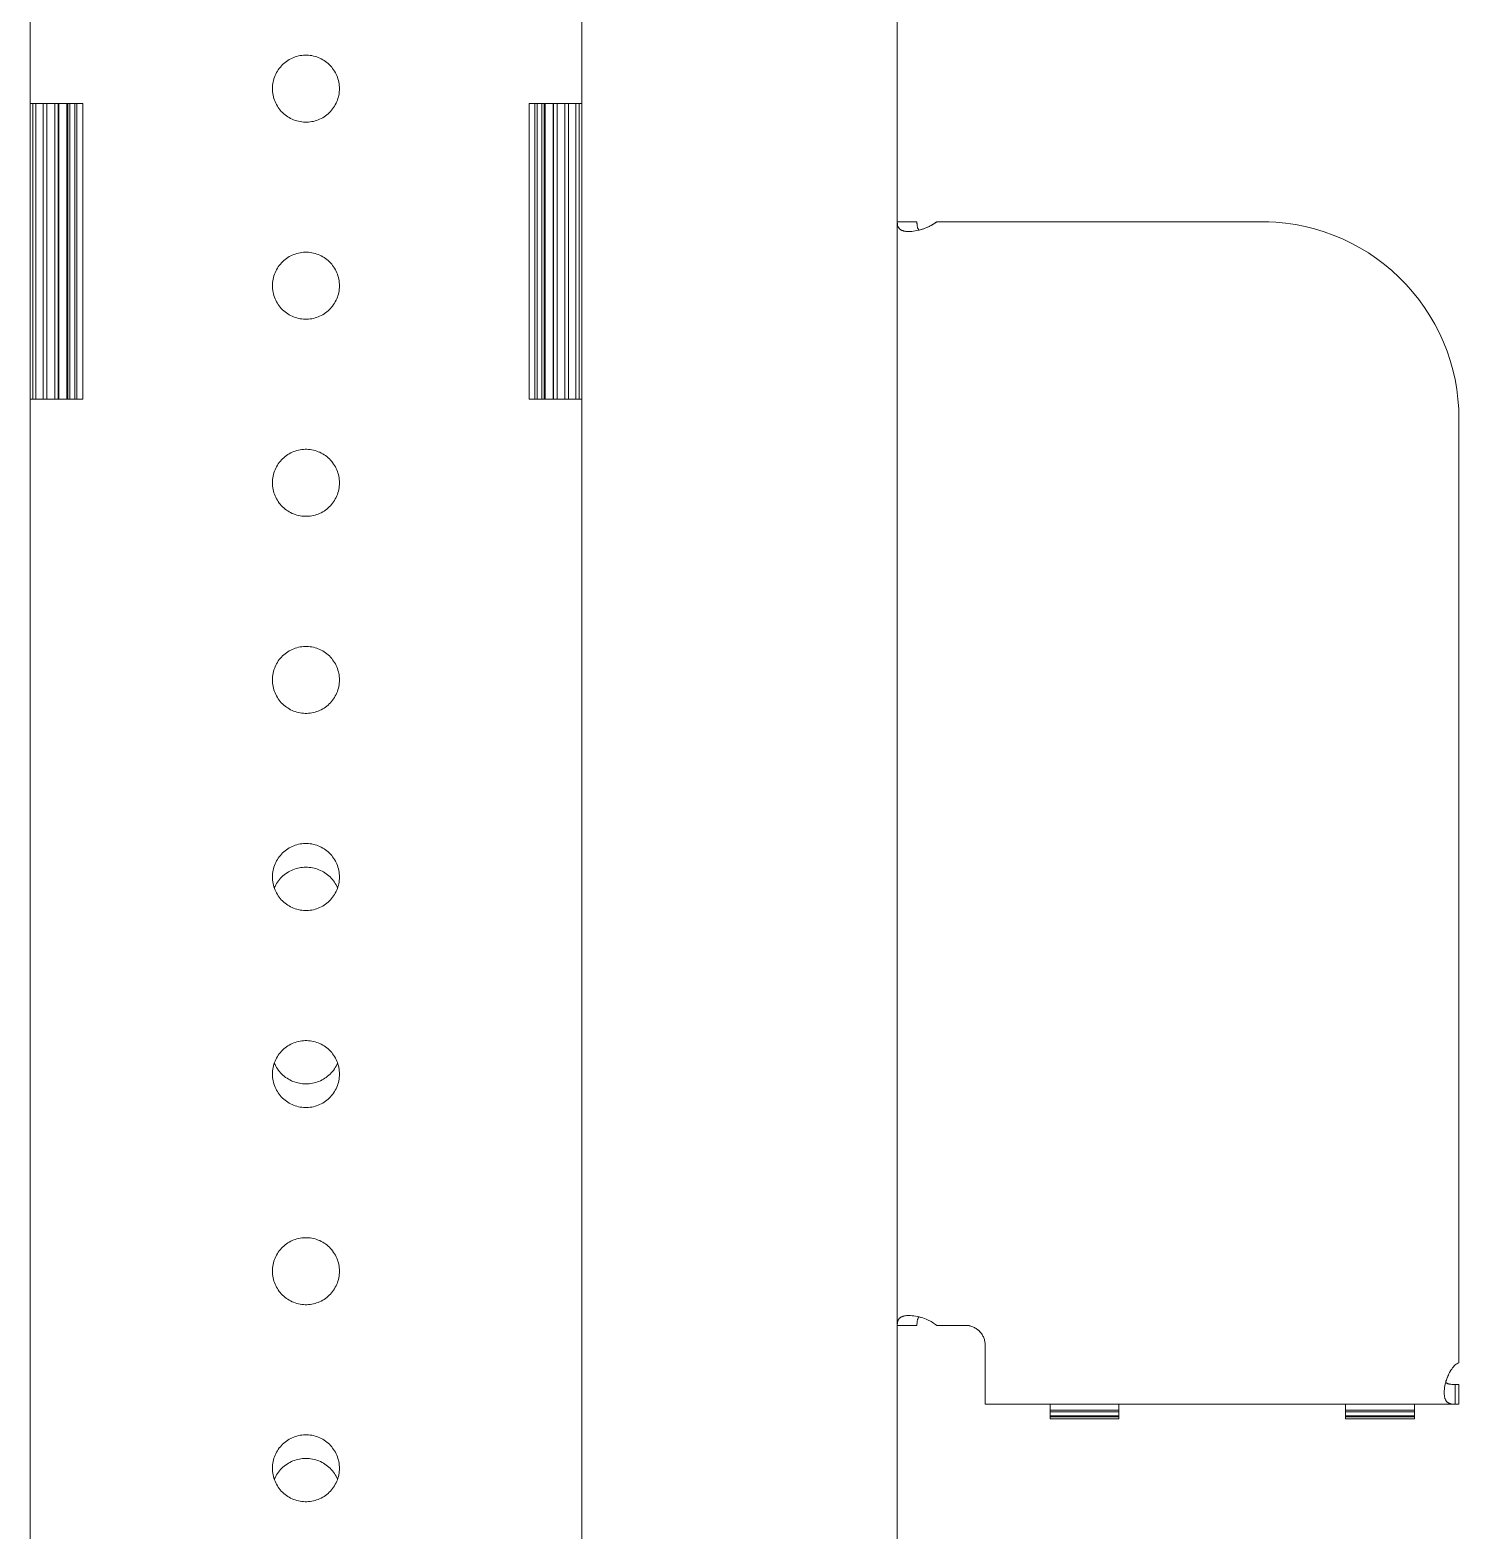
# Model space of a CAD drawing. Header units: millimetres. Extents: x -999 to 4635, y -962 to 3668.
# Drawn here: x 89 to 234, y 2360.1 to 2512.4 of the extents above; entities that cross this region are included whole.
import ezdxf

# ---------------------------------------------------------------- set-up
doc = ezdxf.new("R2010")
doc.units = ezdxf.units.MM
doc.layers.add('GORUNEN', color=7, linetype='Continuous', lineweight=9)

msp = doc.modelspace()

# ---------------------------------------------------------------- linework, layer by layer
at = {"layer": 'GORUNEN'}
for points in [[(89, 2515), (89, 330)], [(145, 330), (145, 2515)], [(177, 329.5), (177, 2515)], [(114.02, 2508.13), (114.1, 2508.28), (114.19, 2508.42), (114.29, 2508.56), (114.4, 2508.69), (114.51, 2508.82), (114.63, 2508.94), (114.75, 2509.05), (114.88, 2509.16), (115.02, 2509.26), (115.16, 2509.36), (115.3, 2509.45), (115.45, 2509.53), (115.61, 2509.6), (115.76, 2509.67), (115.92, 2509.72), (116.08, 2509.77), (116.25, 2509.82), (116.41, 2509.85), (116.58, 2509.87), (116.75, 2509.89), (116.92, 2509.9), (117.09, 2509.9), (117.26, 2509.89), (117.43, 2509.87), (117.59, 2509.85), (117.76, 2509.81), (117.93, 2509.77), (118.09, 2509.72), (118.25, 2509.66), (118.4, 2509.6), (118.56, 2509.52), (118.7, 2509.44), (118.85, 2509.35), (118.99, 2509.26), (119.12, 2509.16), (119.25, 2509.05), (119.38, 2508.93), (119.5, 2508.81), (119.61, 2508.68), (119.71, 2508.55), (119.81, 2508.41), (119.9, 2508.27), (119.99, 2508.12), (120.07, 2507.97), (120.13, 2507.82), (120.2, 2507.66), (120.25, 2507.5), (120.3, 2507.33), (120.33, 2507.17), (120.36, 2507), (120.38, 2506.83), (120.4, 2506.66), (120.4, 2506.5), (120.4, 2506.33), (120.38, 2506.16), (120.36, 2505.99), (120.33, 2505.82), (120.29, 2505.66), (120.25, 2505.49), (120.19, 2505.33), (120.13, 2505.18), (120.06, 2505.02), (119.98, 2504.87)], [(119.98, 2504.87), (119.9, 2504.72), (119.81, 2504.58), (119.71, 2504.44), (119.6, 2504.31), (119.49, 2504.18), (119.37, 2504.06), (119.25, 2503.95), (119.12, 2503.84), (118.98, 2503.74), (118.84, 2503.64), (118.7, 2503.55), (118.55, 2503.47), (118.39, 2503.4), (118.24, 2503.33), (118.08, 2503.28), (117.92, 2503.23), (117.75, 2503.18), (117.59, 2503.15), (117.42, 2503.13), (117.25, 2503.11), (117.08, 2503.1), (116.91, 2503.1), (116.74, 2503.11), (116.57, 2503.13), (116.41, 2503.15), (116.24, 2503.19), (116.07, 2503.23), (115.91, 2503.28), (115.75, 2503.34), (115.6, 2503.4), (115.44, 2503.48), (115.3, 2503.56), (115.15, 2503.65), (115.01, 2503.74), (114.88, 2503.84), (114.75, 2503.95), (114.62, 2504.07), (114.5, 2504.19), (114.39, 2504.32), (114.29, 2504.45), (114.19, 2504.59), (114.1, 2504.73), (114.01, 2504.88), (113.93, 2505.03), (113.87, 2505.18), (113.8, 2505.34), (113.75, 2505.5), (113.7, 2505.67), (113.67, 2505.83), (113.64, 2506), (113.62, 2506.17), (113.6, 2506.34), (113.6, 2506.5), (113.6, 2506.67), (113.62, 2506.84), (113.64, 2507.01), (113.67, 2507.18), (113.71, 2507.34), (113.75, 2507.51), (113.81, 2507.67), (113.87, 2507.82), (113.94, 2507.98), (114.02, 2508.13)], [(89, 2475), (89, 2505)], [(89, 2505), (89.29, 2505)], [(89.29, 2505), (89.6, 2505)], [(89.29, 2475), (89.29, 2505)], [(89.6, 2505), (90.35, 2505)], [(89.6, 2475), (89.6, 2505)], [(89.6, 2475), (89.6, 2505)], [(90.35, 2505), (90.72, 2505)], [(90.35, 2475), (90.35, 2505)], [(90.72, 2505), (91.51, 2505)], [(90.72, 2475), (90.72, 2505)], [(90.72, 2475), (90.72, 2505)], [(91.51, 2505), (91.87, 2505)], [(91.51, 2475), (91.51, 2505)], [(91.87, 2505), (91.93, 2505)], [(91.87, 2475), (91.87, 2505)], [(91.93, 2505), (92.72, 2505)], [(91.93, 2475), (91.93, 2505)], [(92.72, 2505), (92.84, 2505)], [(92.72, 2475), (92.72, 2505)], [(92.84, 2505), (93.05, 2505)], [(92.84, 2475), (92.84, 2505)], [(93.05, 2505), (93.55, 2505)], [(93.05, 2475), (93.05, 2505)], [(93.55, 2505), (93.76, 2505)], [(93.55, 2475), (93.55, 2505)], [(93.76, 2505), (94.36, 2505)], [(93.76, 2475), (93.76, 2505)], [(94.36, 2475), (94.36, 2505)], [(139.64, 2475), (139.64, 2505)], [(139.64, 2505), (140.24, 2505)], [(140.45, 2505), (140.24, 2505)], [(140.24, 2475), (140.24, 2505)], [(140.45, 2505), (140.95, 2505)], [(140.45, 2475), (140.45, 2505)], [(141.16, 2505), (140.95, 2505)], [(140.95, 2475), (140.95, 2505)], [(141.28, 2505), (141.16, 2505)], [(141.16, 2475), (141.16, 2505)], [(141.28, 2505), (142.07, 2505)], [(141.28, 2475), (141.28, 2505)], [(142.13, 2505), (142.07, 2505)], [(142.07, 2475), (142.07, 2505)], [(142.49, 2505), (142.13, 2505)], [(142.13, 2475), (142.13, 2505)], [(142.49, 2505), (143.28, 2505)], [(142.49, 2475), (142.49, 2505)], [(143.65, 2505), (143.28, 2505)], [(143.28, 2475), (143.28, 2505)], [(143.65, 2505), (144.4, 2505)], [(143.65, 2475), (143.65, 2505)], [(144.71, 2505), (144.4, 2505)], [(144.4, 2475), (144.4, 2505)], [(144.71, 2505), (145, 2505)], [(144.71, 2475), (144.71, 2505)], [(145, 2475), (145, 2505)], [(177, 2493), (177, 2492.92), (177.01, 2492.83), (177.01, 2492.76), (177.02, 2492.7), (177.03, 2492.65), (177.04, 2492.6), (177.06, 2492.56), (177.07, 2492.52), (177.08, 2492.49), (177.1, 2492.46), (177.11, 2492.43), (177.12, 2492.41), (177.14, 2492.38), (177.16, 2492.36), (177.18, 2492.33), (177.2, 2492.31), (177.22, 2492.29), (177.24, 2492.27), (177.26, 2492.24), (177.29, 2492.23), (177.31, 2492.21), (177.34, 2492.19), (177.37, 2492.17), (177.39, 2492.15), (177.42, 2492.14), (177.45, 2492.12), (177.49, 2492.11), (177.52, 2492.1), (177.55, 2492.09), (177.59, 2492.07), (177.63, 2492.06), (177.68, 2492.05), (177.74, 2492.04), (177.8, 2492.03), (177.86, 2492.02), (177.93, 2492.01), (177.99, 2492.01), (178.08, 2492), (178.17, 2492)], [(177, 2381), (177, 2493)], [(179, 2493), (177, 2493)], [(178.17, 2492), (178.32, 2492), (178.48, 2492.01), (178.64, 2492.03), (178.81, 2492.06), (178.98, 2492.09), (179.16, 2492.13), (179.34, 2492.17), (179.52, 2492.23), (179.71, 2492.29), (179.89, 2492.36), (180.07, 2492.44), (180.25, 2492.52), (180.43, 2492.61), (180.6, 2492.72), (180.75, 2492.81), (180.88, 2492.9), (181, 2493)], [(178.18, 2492), (178.17, 2492)], [(178.17, 2492), (178.17, 2492)], [(178.31, 2492), (178.3, 2492)], [(179, 2493), (179, 2492.8), (179.01, 2492.71), (179.02, 2492.61), (179.03, 2492.54), (179.04, 2492.48), (179.06, 2492.42), (179.07, 2492.38), (179.09, 2492.34), (179.1, 2492.31), (179.11, 2492.28), (179.12, 2492.26), (179.14, 2492.23), (179.15, 2492.21), (179.17, 2492.19), (179.18, 2492.17), (179.2, 2492.16), (179.2, 2492.15), (179.21, 2492.14)], [(179.21, 2492.14), (179.2, 2492.16), (179.18, 2492.17), (179.17, 2492.19), (179.15, 2492.21), (179.14, 2492.23), (179.13, 2492.25), (179.12, 2492.27), (179.11, 2492.29), (179.1, 2492.31), (179.09, 2492.34), (179.08, 2492.36), (179.07, 2492.39), (179.06, 2492.42), (179.05, 2492.44), (179.04, 2492.48), (179.03, 2492.53), (179.03, 2492.57), (179.02, 2492.62), (179.01, 2492.69), (179.01, 2492.78), (179, 2492.88), (179, 2493)], [(180.93, 2492.94), (180.82, 2492.86), (180.7, 2492.78), (180.59, 2492.71), (180.47, 2492.64), (180.35, 2492.57), (180.23, 2492.51), (180.11, 2492.45), (179.98, 2492.4), (179.82, 2492.33), (179.65, 2492.27), (179.48, 2492.22)], [(181, 2493), (214, 2493)], [(181, 2493), (214, 2493)], [(234, 2473), (233.98, 2474), (233.9, 2475), (233.78, 2475.99), (233.6, 2476.97), (233.38, 2477.95), (233.11, 2478.91), (232.79, 2479.86), (232.42, 2480.79), (232.01, 2481.7), (231.55, 2482.59), (231.05, 2483.45), (230.51, 2484.29), (229.92, 2485.1), (229.3, 2485.88), (228.63, 2486.63), (227.93, 2487.35), (227.2, 2488.03), (226.43, 2488.67), (225.63, 2489.27), (224.81, 2489.83), (223.95, 2490.35), (223.07, 2490.82), (222.17, 2491.26), (221.25, 2491.64), (220.31, 2491.98), (219.35, 2492.27), (218.38, 2492.51), (217.4, 2492.71), (216.41, 2492.85), (215.41, 2492.95), (214.71, 2492.99), (214, 2493)], [(114.02, 2488.13), (114.1, 2488.28), (114.19, 2488.42), (114.29, 2488.56), (114.4, 2488.69), (114.51, 2488.82), (114.63, 2488.94), (114.75, 2489.05), (114.88, 2489.16), (115.02, 2489.26), (115.16, 2489.36), (115.3, 2489.45), (115.45, 2489.53), (115.61, 2489.6), (115.76, 2489.67), (115.92, 2489.72), (116.08, 2489.77), (116.25, 2489.82), (116.41, 2489.85), (116.58, 2489.87), (116.75, 2489.89), (116.92, 2489.9), (117.09, 2489.9), (117.26, 2489.89), (117.43, 2489.87), (117.59, 2489.85), (117.76, 2489.81), (117.93, 2489.77), (118.09, 2489.72), (118.25, 2489.66), (118.4, 2489.6), (118.56, 2489.52), (118.7, 2489.44), (118.85, 2489.35), (118.99, 2489.26), (119.12, 2489.16), (119.25, 2489.05), (119.38, 2488.93), (119.5, 2488.81), (119.61, 2488.68), (119.71, 2488.55), (119.81, 2488.41), (119.9, 2488.27), (119.99, 2488.12), (120.07, 2487.97), (120.13, 2487.82), (120.2, 2487.66), (120.25, 2487.5), (120.3, 2487.33), (120.33, 2487.17), (120.36, 2487), (120.38, 2486.83), (120.4, 2486.66), (120.4, 2486.5), (120.4, 2486.33), (120.38, 2486.16), (120.36, 2485.99), (120.33, 2485.82), (120.29, 2485.66), (120.25, 2485.49), (120.19, 2485.33), (120.13, 2485.18), (120.06, 2485.02), (119.98, 2484.87)], [(119.98, 2484.87), (119.9, 2484.72), (119.81, 2484.58), (119.71, 2484.44), (119.6, 2484.31), (119.49, 2484.18), (119.37, 2484.06), (119.25, 2483.95), (119.12, 2483.84), (118.98, 2483.74), (118.84, 2483.64), (118.7, 2483.55), (118.55, 2483.47), (118.39, 2483.4), (118.24, 2483.33), (118.08, 2483.28), (117.92, 2483.23), (117.75, 2483.18), (117.59, 2483.15), (117.42, 2483.13), (117.25, 2483.11), (117.08, 2483.1), (116.91, 2483.1), (116.74, 2483.11), (116.57, 2483.13), (116.41, 2483.15), (116.24, 2483.19), (116.07, 2483.23), (115.91, 2483.28), (115.75, 2483.34), (115.6, 2483.4), (115.44, 2483.48), (115.3, 2483.56), (115.15, 2483.65), (115.01, 2483.74), (114.88, 2483.84), (114.75, 2483.95), (114.62, 2484.07), (114.5, 2484.19), (114.39, 2484.32), (114.29, 2484.45), (114.19, 2484.59), (114.1, 2484.73), (114.01, 2484.88), (113.93, 2485.03), (113.87, 2485.18), (113.8, 2485.34), (113.75, 2485.5), (113.7, 2485.67), (113.67, 2485.83), (113.64, 2486), (113.62, 2486.17), (113.6, 2486.34), (113.6, 2486.5), (113.6, 2486.67), (113.62, 2486.84), (113.64, 2487.01), (113.67, 2487.18), (113.71, 2487.34), (113.75, 2487.51), (113.81, 2487.67), (113.87, 2487.82), (113.94, 2487.98), (114.02, 2488.13)], [(89, 2475), (89.29, 2475)], [(89.29, 2475), (89.6, 2475)], [(89.6, 2475), (90.35, 2475)], [(90.35, 2475), (90.72, 2475)], [(90.72, 2475), (91.51, 2475)], [(91.51, 2475), (91.87, 2475)], [(91.87, 2475), (91.93, 2475)], [(91.93, 2475), (92.72, 2475)], [(92.72, 2475), (92.84, 2475)], [(92.84, 2475), (93.05, 2475)], [(93.05, 2475), (93.55, 2475)], [(93.55, 2475), (93.76, 2475)], [(93.76, 2475), (94.36, 2475)], [(139.64, 2475), (140.24, 2475)], [(140.45, 2475), (140.24, 2475)], [(140.45, 2475), (140.95, 2475)], [(141.16, 2475), (140.95, 2475)], [(141.28, 2475), (141.16, 2475)], [(141.28, 2475), (142.07, 2475)], [(142.13, 2475), (142.07, 2475)], [(142.49, 2475), (142.13, 2475)], [(142.49, 2475), (143.28, 2475)], [(143.65, 2475), (143.28, 2475)], [(143.65, 2475), (144.4, 2475)], [(144.71, 2475), (144.4, 2475)], [(144.71, 2475), (145, 2475)], [(234, 2473), (234, 2377.21)], [(114.02, 2468.13), (114.1, 2468.28), (114.19, 2468.42), (114.29, 2468.56), (114.4, 2468.69), (114.51, 2468.82), (114.63, 2468.94), (114.75, 2469.05), (114.88, 2469.16), (115.02, 2469.26), (115.16, 2469.36), (115.3, 2469.45), (115.45, 2469.53), (115.61, 2469.6), (115.76, 2469.67), (115.92, 2469.72), (116.08, 2469.77), (116.25, 2469.82), (116.41, 2469.85), (116.58, 2469.87), (116.75, 2469.89), (116.92, 2469.9), (117.09, 2469.9), (117.26, 2469.89), (117.43, 2469.87), (117.59, 2469.85), (117.76, 2469.81), (117.93, 2469.77), (118.09, 2469.72), (118.25, 2469.66), (118.4, 2469.6), (118.56, 2469.52), (118.7, 2469.44), (118.85, 2469.35), (118.99, 2469.26), (119.12, 2469.16), (119.25, 2469.05), (119.38, 2468.93), (119.5, 2468.81), (119.61, 2468.68), (119.71, 2468.55), (119.81, 2468.41), (119.9, 2468.27), (119.99, 2468.12), (120.07, 2467.97), (120.13, 2467.82), (120.2, 2467.66), (120.25, 2467.5), (120.3, 2467.33), (120.33, 2467.17), (120.36, 2467), (120.38, 2466.83), (120.4, 2466.66), (120.4, 2466.5), (120.4, 2466.33), (120.38, 2466.16), (120.36, 2465.99), (120.33, 2465.82), (120.29, 2465.66), (120.25, 2465.49), (120.19, 2465.33), (120.13, 2465.18), (120.06, 2465.02), (119.98, 2464.87)], [(119.98, 2464.87), (119.9, 2464.72), (119.81, 2464.58), (119.71, 2464.44), (119.6, 2464.31), (119.49, 2464.18), (119.37, 2464.06), (119.25, 2463.95), (119.12, 2463.84), (118.98, 2463.74), (118.84, 2463.64), (118.7, 2463.55), (118.55, 2463.47), (118.39, 2463.4), (118.24, 2463.33), (118.08, 2463.28), (117.92, 2463.23), (117.75, 2463.18), (117.59, 2463.15), (117.42, 2463.13), (117.25, 2463.11), (117.08, 2463.1), (116.91, 2463.1), (116.74, 2463.11), (116.57, 2463.13), (116.41, 2463.15), (116.24, 2463.19), (116.07, 2463.23), (115.91, 2463.28), (115.75, 2463.34), (115.6, 2463.4), (115.44, 2463.48), (115.3, 2463.56), (115.15, 2463.65), (115.01, 2463.74), (114.88, 2463.84), (114.75, 2463.95), (114.62, 2464.07), (114.5, 2464.19), (114.39, 2464.32), (114.29, 2464.45), (114.19, 2464.59), (114.1, 2464.73), (114.01, 2464.88), (113.93, 2465.03), (113.87, 2465.18), (113.8, 2465.34), (113.75, 2465.5), (113.7, 2465.67), (113.67, 2465.83), (113.64, 2466), (113.62, 2466.17), (113.6, 2466.34), (113.6, 2466.5), (113.6, 2466.67), (113.62, 2466.84), (113.64, 2467.01), (113.67, 2467.18), (113.71, 2467.34), (113.75, 2467.51), (113.81, 2467.67), (113.87, 2467.82), (113.94, 2467.98), (114.02, 2468.13)], [(114.02, 2448.13), (114.1, 2448.28), (114.19, 2448.42), (114.29, 2448.56), (114.4, 2448.69), (114.51, 2448.82), (114.63, 2448.94), (114.75, 2449.05), (114.88, 2449.16), (115.02, 2449.26), (115.16, 2449.36), (115.3, 2449.45), (115.45, 2449.53), (115.61, 2449.6), (115.76, 2449.67), (115.92, 2449.72), (116.08, 2449.77), (116.25, 2449.82), (116.41, 2449.85), (116.58, 2449.87), (116.75, 2449.89), (116.92, 2449.9), (117.09, 2449.9), (117.26, 2449.89), (117.43, 2449.87), (117.59, 2449.85), (117.76, 2449.81), (117.93, 2449.77), (118.09, 2449.72), (118.25, 2449.66), (118.4, 2449.6), (118.56, 2449.52), (118.7, 2449.44), (118.85, 2449.35), (118.99, 2449.26), (119.12, 2449.16), (119.25, 2449.05), (119.38, 2448.93), (119.5, 2448.81), (119.61, 2448.68), (119.71, 2448.55), (119.81, 2448.41), (119.9, 2448.27), (119.99, 2448.12), (120.07, 2447.97), (120.13, 2447.82), (120.2, 2447.66), (120.25, 2447.5), (120.3, 2447.33), (120.33, 2447.17), (120.36, 2447), (120.38, 2446.83), (120.4, 2446.66), (120.4, 2446.5), (120.4, 2446.33), (120.38, 2446.16), (120.36, 2445.99), (120.33, 2445.82), (120.29, 2445.66), (120.25, 2445.49), (120.19, 2445.33), (120.13, 2445.18), (120.06, 2445.02), (119.98, 2444.87)], [(119.98, 2444.87), (119.9, 2444.72), (119.81, 2444.58), (119.71, 2444.44), (119.6, 2444.31), (119.49, 2444.18), (119.37, 2444.06), (119.25, 2443.95), (119.12, 2443.84), (118.98, 2443.74), (118.84, 2443.64), (118.7, 2443.55), (118.55, 2443.47), (118.39, 2443.4), (118.24, 2443.33), (118.08, 2443.28), (117.92, 2443.23), (117.75, 2443.18), (117.59, 2443.15), (117.42, 2443.13), (117.25, 2443.11), (117.08, 2443.1), (116.91, 2443.1), (116.74, 2443.11), (116.57, 2443.13), (116.41, 2443.15), (116.24, 2443.19), (116.07, 2443.23), (115.91, 2443.28), (115.75, 2443.34), (115.6, 2443.4), (115.44, 2443.48), (115.3, 2443.56), (115.15, 2443.65), (115.01, 2443.74), (114.88, 2443.84), (114.75, 2443.95), (114.62, 2444.07), (114.5, 2444.19), (114.39, 2444.32), (114.29, 2444.45), (114.19, 2444.59), (114.1, 2444.73), (114.01, 2444.88), (113.93, 2445.03), (113.87, 2445.18), (113.8, 2445.34), (113.75, 2445.5), (113.7, 2445.67), (113.67, 2445.83), (113.64, 2446), (113.62, 2446.17), (113.6, 2446.34), (113.6, 2446.5), (113.6, 2446.67), (113.62, 2446.84), (113.64, 2447.01), (113.67, 2447.18), (113.71, 2447.34), (113.75, 2447.51), (113.81, 2447.67), (113.87, 2447.82), (113.94, 2447.98), (114.02, 2448.13)], [(114.02, 2428.13), (114.1, 2428.28), (114.19, 2428.42), (114.29, 2428.56), (114.4, 2428.69), (114.51, 2428.82), (114.63, 2428.94), (114.75, 2429.05), (114.88, 2429.16), (115.02, 2429.26), (115.16, 2429.36), (115.3, 2429.45), (115.45, 2429.53), (115.61, 2429.6), (115.76, 2429.67), (115.92, 2429.72), (116.08, 2429.77), (116.25, 2429.82), (116.41, 2429.85), (116.58, 2429.87), (116.75, 2429.89), (116.92, 2429.9), (117.09, 2429.9), (117.26, 2429.89), (117.43, 2429.87), (117.59, 2429.85), (117.76, 2429.81), (117.93, 2429.77), (118.09, 2429.72), (118.25, 2429.66), (118.4, 2429.6), (118.56, 2429.52), (118.7, 2429.44), (118.85, 2429.35), (118.99, 2429.26), (119.12, 2429.16), (119.25, 2429.05), (119.38, 2428.93), (119.5, 2428.81), (119.61, 2428.68), (119.71, 2428.55), (119.81, 2428.41), (119.9, 2428.27), (119.99, 2428.12), (120.07, 2427.97), (120.13, 2427.82), (120.2, 2427.66), (120.25, 2427.5), (120.3, 2427.33), (120.33, 2427.17), (120.36, 2427), (120.38, 2426.83), (120.4, 2426.66), (120.4, 2426.5), (120.4, 2426.33), (120.38, 2426.16), (120.36, 2425.99), (120.33, 2425.82), (120.29, 2425.66), (120.25, 2425.49), (120.19, 2425.33), (120.13, 2425.18), (120.06, 2425.02), (119.98, 2424.87)], [(119.98, 2424.87), (119.9, 2424.72), (119.81, 2424.58), (119.71, 2424.44), (119.6, 2424.31), (119.49, 2424.18), (119.37, 2424.06), (119.25, 2423.95), (119.12, 2423.84), (118.98, 2423.74), (118.84, 2423.64), (118.7, 2423.55), (118.55, 2423.47), (118.39, 2423.4), (118.24, 2423.33), (118.08, 2423.28), (117.92, 2423.23), (117.75, 2423.18), (117.59, 2423.15), (117.42, 2423.13), (117.25, 2423.11), (117.08, 2423.1), (116.91, 2423.1), (116.74, 2423.11), (116.57, 2423.13), (116.41, 2423.15), (116.24, 2423.19), (116.07, 2423.23), (115.91, 2423.28), (115.75, 2423.34), (115.6, 2423.4), (115.44, 2423.48), (115.3, 2423.56), (115.15, 2423.65), (115.01, 2423.74), (114.88, 2423.84), (114.75, 2423.95), (114.62, 2424.07), (114.5, 2424.19), (114.39, 2424.32), (114.29, 2424.45), (114.19, 2424.59), (114.1, 2424.73), (114.01, 2424.88), (113.93, 2425.03), (113.87, 2425.18), (113.8, 2425.34), (113.75, 2425.5), (113.7, 2425.67), (113.67, 2425.83), (113.64, 2426), (113.62, 2426.17), (113.6, 2426.34), (113.6, 2426.5), (113.6, 2426.67), (113.62, 2426.84), (113.64, 2427.01), (113.67, 2427.18), (113.71, 2427.34), (113.75, 2427.51), (113.81, 2427.67), (113.87, 2427.82), (113.94, 2427.98), (114.02, 2428.13)], [(113.79, 2425.39), (113.86, 2425.54), (113.94, 2425.69), (114.02, 2425.84), (114.11, 2425.98), (114.21, 2426.12), (114.32, 2426.25), (114.43, 2426.38), (114.55, 2426.5), (114.67, 2426.62), (114.8, 2426.72), (114.94, 2426.83), (115.08, 2426.92), (115.22, 2427.01), (115.37, 2427.1), (115.52, 2427.17), (115.68, 2427.24), (115.84, 2427.3), (116, 2427.35), (116.16, 2427.4), (116.33, 2427.43), (116.49, 2427.46), (116.66, 2427.48), (116.83, 2427.5), (117, 2427.5)], [(117, 2427.5), (117.17, 2427.5), (117.34, 2427.48), (117.51, 2427.46), (117.67, 2427.43), (117.84, 2427.4), (118, 2427.35), (118.16, 2427.3), (118.32, 2427.24), (118.48, 2427.17), (118.63, 2427.1), (118.78, 2427.01), (118.92, 2426.92), (119.06, 2426.83), (119.2, 2426.72), (119.33, 2426.62), (119.45, 2426.5), (119.57, 2426.38), (119.68, 2426.25), (119.79, 2426.12), (119.89, 2425.98), (119.98, 2425.84), (120.06, 2425.69), (120.14, 2425.54), (120.21, 2425.39)], [(114.02, 2408.13), (114.1, 2408.28), (114.19, 2408.42), (114.29, 2408.56), (114.4, 2408.69), (114.51, 2408.82), (114.63, 2408.94), (114.75, 2409.05), (114.88, 2409.16), (115.02, 2409.26), (115.16, 2409.36), (115.3, 2409.45), (115.45, 2409.53), (115.61, 2409.6), (115.76, 2409.67), (115.92, 2409.72), (116.08, 2409.77), (116.25, 2409.82), (116.41, 2409.85), (116.58, 2409.87), (116.75, 2409.89), (116.92, 2409.9), (117.09, 2409.9), (117.26, 2409.89), (117.43, 2409.87), (117.59, 2409.85), (117.76, 2409.81), (117.93, 2409.77), (118.09, 2409.72), (118.25, 2409.66), (118.4, 2409.6), (118.56, 2409.52), (118.7, 2409.44), (118.85, 2409.35), (118.99, 2409.26), (119.12, 2409.16), (119.25, 2409.05), (119.38, 2408.93), (119.5, 2408.81), (119.61, 2408.68), (119.71, 2408.55), (119.81, 2408.41), (119.9, 2408.27), (119.99, 2408.12), (120.07, 2407.97), (120.13, 2407.82), (120.2, 2407.66), (120.25, 2407.5), (120.3, 2407.33), (120.33, 2407.17), (120.36, 2407), (120.38, 2406.83), (120.4, 2406.66), (120.4, 2406.5), (120.4, 2406.33), (120.38, 2406.16), (120.36, 2405.99), (120.33, 2405.82), (120.29, 2405.66), (120.25, 2405.49), (120.19, 2405.33), (120.13, 2405.18), (120.06, 2405.02), (119.98, 2404.87)], [(119.98, 2404.87), (119.9, 2404.72), (119.81, 2404.58), (119.71, 2404.44), (119.6, 2404.31), (119.49, 2404.18), (119.37, 2404.06), (119.25, 2403.95), (119.12, 2403.84), (118.98, 2403.74), (118.84, 2403.64), (118.7, 2403.55), (118.55, 2403.47), (118.39, 2403.4), (118.24, 2403.33), (118.08, 2403.28), (117.92, 2403.23), (117.75, 2403.18), (117.59, 2403.15), (117.42, 2403.13), (117.25, 2403.11), (117.08, 2403.1), (116.91, 2403.1), (116.74, 2403.11), (116.57, 2403.13), (116.41, 2403.15), (116.24, 2403.19), (116.07, 2403.23), (115.91, 2403.28), (115.75, 2403.34), (115.6, 2403.4), (115.44, 2403.48), (115.3, 2403.56), (115.15, 2403.65), (115.01, 2403.74), (114.88, 2403.84), (114.75, 2403.95), (114.62, 2404.07), (114.5, 2404.19), (114.39, 2404.32), (114.29, 2404.45), (114.19, 2404.59), (114.1, 2404.73), (114.01, 2404.88), (113.93, 2405.03), (113.87, 2405.18), (113.8, 2405.34), (113.75, 2405.5), (113.7, 2405.67), (113.67, 2405.83), (113.64, 2406), (113.62, 2406.17), (113.6, 2406.34), (113.6, 2406.5), (113.6, 2406.67), (113.62, 2406.84), (113.64, 2407.01), (113.67, 2407.18), (113.71, 2407.34), (113.75, 2407.51), (113.81, 2407.67), (113.87, 2407.82), (113.94, 2407.98), (114.02, 2408.13)], [(117, 2405.5), (116.83, 2405.5), (116.66, 2405.52), (116.49, 2405.54), (116.33, 2405.57), (116.16, 2405.6), (116, 2405.65), (115.84, 2405.7), (115.68, 2405.76), (115.52, 2405.83), (115.37, 2405.9), (115.22, 2405.99), (115.08, 2406.08), (114.94, 2406.17), (114.8, 2406.28), (114.67, 2406.38), (114.55, 2406.5), (114.43, 2406.62), (114.32, 2406.75), (114.21, 2406.88), (114.11, 2407.02), (114.02, 2407.16), (113.94, 2407.31), (113.86, 2407.46), (113.79, 2407.61)], [(120.21, 2407.61), (120.14, 2407.46), (120.06, 2407.31), (119.98, 2407.16), (119.89, 2407.02), (119.79, 2406.88), (119.68, 2406.75), (119.57, 2406.62), (119.45, 2406.5), (119.33, 2406.38), (119.2, 2406.28), (119.06, 2406.17), (118.92, 2406.08), (118.78, 2405.99), (118.63, 2405.9), (118.48, 2405.83), (118.32, 2405.76), (118.16, 2405.7), (118, 2405.65), (117.84, 2405.6), (117.67, 2405.57), (117.51, 2405.54), (117.34, 2405.52), (117.17, 2405.5), (117, 2405.5)], [(114.02, 2388.13), (114.1, 2388.28), (114.19, 2388.42), (114.29, 2388.56), (114.4, 2388.69), (114.51, 2388.82), (114.63, 2388.94), (114.75, 2389.05), (114.88, 2389.16), (115.02, 2389.26), (115.16, 2389.36), (115.3, 2389.45), (115.45, 2389.53), (115.61, 2389.6), (115.76, 2389.67), (115.92, 2389.72), (116.08, 2389.77), (116.25, 2389.82), (116.41, 2389.85), (116.58, 2389.87), (116.75, 2389.89), (116.92, 2389.9), (117.09, 2389.9), (117.26, 2389.89), (117.43, 2389.87), (117.59, 2389.85), (117.76, 2389.81), (117.93, 2389.77), (118.09, 2389.72), (118.25, 2389.66), (118.4, 2389.6), (118.56, 2389.52), (118.7, 2389.44), (118.85, 2389.35), (118.99, 2389.26), (119.12, 2389.16), (119.25, 2389.05), (119.38, 2388.93), (119.5, 2388.81), (119.61, 2388.68), (119.71, 2388.55), (119.81, 2388.41), (119.9, 2388.27), (119.99, 2388.12), (120.07, 2387.97), (120.13, 2387.82), (120.2, 2387.66), (120.25, 2387.5), (120.3, 2387.33), (120.33, 2387.17), (120.36, 2387), (120.38, 2386.83), (120.4, 2386.66), (120.4, 2386.5), (120.4, 2386.33), (120.38, 2386.16), (120.36, 2385.99), (120.33, 2385.82), (120.29, 2385.66), (120.25, 2385.49), (120.19, 2385.33), (120.13, 2385.18), (120.06, 2385.02), (119.98, 2384.87)], [(119.98, 2384.87), (119.9, 2384.72), (119.81, 2384.58), (119.71, 2384.44), (119.6, 2384.31), (119.49, 2384.18), (119.37, 2384.06), (119.25, 2383.95), (119.12, 2383.84), (118.98, 2383.74), (118.84, 2383.64), (118.7, 2383.55), (118.55, 2383.47), (118.39, 2383.4), (118.24, 2383.33), (118.08, 2383.28), (117.92, 2383.23), (117.75, 2383.18), (117.59, 2383.15), (117.42, 2383.13), (117.25, 2383.11), (117.08, 2383.1), (116.91, 2383.1), (116.74, 2383.11), (116.57, 2383.13), (116.41, 2383.15), (116.24, 2383.19), (116.07, 2383.23), (115.91, 2383.28), (115.75, 2383.34), (115.6, 2383.4), (115.44, 2383.48), (115.3, 2383.56), (115.15, 2383.65), (115.01, 2383.74), (114.88, 2383.84), (114.75, 2383.95), (114.62, 2384.07), (114.5, 2384.19), (114.39, 2384.32), (114.29, 2384.45), (114.19, 2384.59), (114.1, 2384.73), (114.01, 2384.88), (113.93, 2385.03), (113.87, 2385.18), (113.8, 2385.34), (113.75, 2385.5), (113.7, 2385.67), (113.67, 2385.83), (113.64, 2386), (113.62, 2386.17), (113.6, 2386.34), (113.6, 2386.5), (113.6, 2386.67), (113.62, 2386.84), (113.64, 2387.01), (113.67, 2387.18), (113.71, 2387.34), (113.75, 2387.51), (113.81, 2387.67), (113.87, 2387.82), (113.94, 2387.98), (114.02, 2388.13)], [(178.17, 2382), (178.04, 2382), (177.93, 2381.99), (177.84, 2381.98), (177.75, 2381.96), (177.67, 2381.95), (177.61, 2381.93), (177.55, 2381.91), (177.5, 2381.9), (177.46, 2381.88), (177.42, 2381.86), (177.38, 2381.84), (177.35, 2381.82), (177.32, 2381.8), (177.29, 2381.78), (177.27, 2381.76), (177.24, 2381.74), (177.22, 2381.72), (177.2, 2381.7), (177.19, 2381.68), (177.17, 2381.66), (177.15, 2381.63), (177.14, 2381.61), (177.12, 2381.58), (177.11, 2381.56), (177.09, 2381.53), (177.08, 2381.51), (177.07, 2381.48), (177.06, 2381.45), (177.05, 2381.42), (177.04, 2381.39), (177.03, 2381.36), (177.03, 2381.33), (177.02, 2381.3), (177.02, 2381.25), (177.01, 2381.2), (177, 2381.15), (177, 2381.09), (177, 2381.05), (177, 2381)], [(179, 2381), (177, 2381)], [(181, 2381), (180.89, 2381.08), (180.78, 2381.17), (180.67, 2381.24), (180.55, 2381.31), (180.43, 2381.38), (180.31, 2381.45), (180.19, 2381.51), (180.07, 2381.57), (179.94, 2381.62), (179.77, 2381.69), (179.59, 2381.75), (179.4, 2381.81), (179.21, 2381.86), (179.03, 2381.9), (178.85, 2381.94), (178.67, 2381.96), (178.51, 2381.98), (178.34, 2382), (178.26, 2382), (178.17, 2382)], [(178.17, 2382), (178.17, 2382)], [(179.21, 2381.86), (179.2, 2381.84), (179.18, 2381.83), (179.17, 2381.81), (179.15, 2381.79), (179.14, 2381.77), (179.13, 2381.75), (179.12, 2381.73), (179.11, 2381.71), (179.1, 2381.69), (179.09, 2381.66), (179.08, 2381.64), (179.07, 2381.61), (179.06, 2381.58), (179.05, 2381.56), (179.04, 2381.52), (179.03, 2381.47), (179.03, 2381.43), (179.02, 2381.38), (179.01, 2381.31), (179.01, 2381.22), (179, 2381.12), (179, 2381)], [(179.21, 2381.86), (179.44, 2381.8)], [(181, 2381), (183.92, 2381)], [(185.92, 2379), (185.92, 2379.1), (185.91, 2379.19), (185.9, 2379.29), (185.88, 2379.38), (185.86, 2379.47), (185.84, 2379.56), (185.81, 2379.66), (185.77, 2379.75), (185.74, 2379.83), (185.69, 2379.92), (185.65, 2380), (185.6, 2380.08), (185.55, 2380.16), (185.49, 2380.24), (185.43, 2380.31), (185.36, 2380.38), (185.3, 2380.45), (185.22, 2380.51), (185.15, 2380.57), (185.07, 2380.63), (185, 2380.69), (184.91, 2380.73), (184.83, 2380.78), (184.74, 2380.82), (184.66, 2380.86), (184.57, 2380.89), (184.48, 2380.92), (184.38, 2380.95), (184.29, 2380.97), (184.2, 2380.98), (184.1, 2380.99), (184.01, 2381), (183.92, 2381)], [(183.92, 2381), (184.01, 2381), (184.11, 2380.99), (184.2, 2380.98), (184.3, 2380.96), (184.39, 2380.94), (184.48, 2380.92), (184.57, 2380.89), (184.66, 2380.86), (184.75, 2380.82), (184.84, 2380.78), (184.92, 2380.73), (185, 2380.68), (185.08, 2380.63), (185.16, 2380.57), (185.23, 2380.51), (185.3, 2380.44), (185.37, 2380.38), (185.43, 2380.31), (185.49, 2380.23), (185.55, 2380.16), (185.6, 2380.08), (185.65, 2380), (185.7, 2379.91), (185.74, 2379.83), (185.78, 2379.74), (185.81, 2379.65), (185.84, 2379.56), (185.86, 2379.47), (185.88, 2379.37), (185.9, 2379.28), (185.91, 2379.18), (185.92, 2379.09), (185.92, 2379)], [(185.92, 2379), (185.92, 2377)], [(185.92, 2377), (185.92, 2373)], [(233.62, 2377), (233.52, 2376.9), (233.43, 2376.8), (233.35, 2376.69), (233.26, 2376.57), (233.19, 2376.46), (233.11, 2376.34), (233.05, 2376.22), (232.98, 2376.09), (232.92, 2375.97), (232.87, 2375.84), (232.82, 2375.72), (232.77, 2375.59), (232.71, 2375.42), (232.66, 2375.23), (232.61, 2375.05), (232.57, 2374.86), (232.54, 2374.69), (232.52, 2374.51), (232.51, 2374.35), (232.5, 2374.26), (232.5, 2374.17)], [(233.62, 2377), (233.52, 2376.9), (233.43, 2376.79), (233.34, 2376.68), (233.26, 2376.57), (233.18, 2376.45), (233.11, 2376.33), (233.04, 2376.21), (232.98, 2376.08), (232.92, 2375.96), (232.86, 2375.83), (232.81, 2375.7), (232.76, 2375.57), (232.72, 2375.44), (232.68, 2375.33), (232.65, 2375.21)], [(234, 2377.21), (233.89, 2377.16), (233.79, 2377.1), (233.7, 2377.05), (233.62, 2377)], [(232.65, 2375.21), (232.67, 2375.2), (232.69, 2375.18), (232.71, 2375.17), (232.73, 2375.15), (232.75, 2375.14), (232.77, 2375.13), (232.79, 2375.12), (232.82, 2375.1), (232.84, 2375.09), (232.87, 2375.08), (232.9, 2375.07), (232.93, 2375.07), (232.97, 2375.06), (233.01, 2375.04), (233.06, 2375.04), (233.12, 2375.03), (233.19, 2375.02), (233.28, 2375.01), (233.37, 2375), (233.49, 2375), (233.62, 2375)], [(233.62, 2375), (234, 2375)], [(233.62, 2375), (233.62, 2373)], [(234, 2375), (234, 2373)], [(232.5, 2374.17), (232.5, 2374.07), (232.51, 2373.97), (232.52, 2373.88), (232.53, 2373.79), (232.54, 2373.72), (232.56, 2373.65), (232.58, 2373.59), (232.6, 2373.54), (232.62, 2373.49), (232.64, 2373.45), (232.66, 2373.41), (232.67, 2373.38), (232.69, 2373.35), (232.71, 2373.32), (232.74, 2373.29), (232.76, 2373.27), (232.78, 2373.24), (232.8, 2373.22), (232.82, 2373.21), (232.84, 2373.19), (232.87, 2373.17), (232.89, 2373.15), (232.92, 2373.14), (232.94, 2373.13), (232.97, 2373.11), (232.99, 2373.1), (233.02, 2373.09), (233.05, 2373.08), (233.08, 2373.07), (233.11, 2373.06), (233.14, 2373.05), (233.17, 2373.04), (233.21, 2373.03), (233.26, 2373.02), (233.31, 2373.02), (233.37, 2373.01), (233.44, 2373), (233.53, 2373), (233.62, 2373)], [(185.92, 2373), (233.62, 2373)], [(192.5, 2373), (185.92, 2373)], [(192.5, 2373), (192.5, 2372.41)], [(192.5, 2373), (199.5, 2373)], [(192.5, 2372.41), (199.5, 2372.41)], [(192.5, 2372.23), (192.5, 2372.41)], [(192.5, 2372.23), (199.5, 2372.23)], [(192.5, 2372.23), (192.5, 2371.83)], [(192.5, 2372.23), (199.5, 2372.23)], [(192.5, 2371.83), (199.5, 2371.83)], [(192.5, 2371.72), (192.5, 2371.83)], [(192.5, 2371.72), (199.5, 2371.72)], [(192.5, 2371.72), (192.5, 2371.5)], [(205.5, 2373), (199.5, 2373)], [(199.5, 2373), (199.5, 2372.41)], [(199.5, 2372.23), (199.5, 2372.41)], [(199.5, 2372.23), (199.5, 2371.83)], [(199.5, 2371.72), (199.5, 2371.83)], [(199.5, 2371.72), (199.5, 2371.5)], [(209, 2373), (205.5, 2373)], [(209, 2373), (205.5, 2373)], [(209, 2373), (214, 2373)], [(233.62, 2373), (217.5, 2373)], [(222.5, 2373), (222.5, 2372.41)], [(222.5, 2373), (229.5, 2373)], [(222.5, 2372.41), (229.5, 2372.41)], [(222.5, 2372.23), (222.5, 2372.41)], [(222.5, 2372.23), (229.5, 2372.23)], [(222.5, 2372.23), (222.5, 2371.83)], [(222.5, 2372.23), (229.5, 2372.23)], [(222.5, 2371.83), (229.5, 2371.83)], [(222.5, 2371.72), (222.5, 2371.83)], [(222.5, 2371.72), (229.5, 2371.72)], [(222.5, 2371.72), (222.5, 2371.5)], [(229.5, 2373), (229.5, 2372.41)], [(229.5, 2372.23), (229.5, 2372.41)], [(229.5, 2372.23), (229.5, 2371.83)], [(229.5, 2371.72), (229.5, 2371.83)], [(229.5, 2371.72), (229.5, 2371.5)], [(233.62, 2373), (234, 2373)], [(192.5, 2371.5), (199.5, 2371.5)], [(192.5, 2371.5), (199.5, 2371.5)], [(222.5, 2371.5), (229.5, 2371.5)], [(114.02, 2368.13), (114.1, 2368.28), (114.19, 2368.42), (114.29, 2368.56), (114.4, 2368.69), (114.51, 2368.82), (114.63, 2368.94), (114.75, 2369.05), (114.88, 2369.16), (115.02, 2369.26), (115.16, 2369.36), (115.3, 2369.45), (115.45, 2369.53), (115.61, 2369.6), (115.76, 2369.67), (115.92, 2369.72), (116.08, 2369.77), (116.25, 2369.82), (116.41, 2369.85), (116.58, 2369.87), (116.75, 2369.89), (116.92, 2369.9), (117.09, 2369.9), (117.26, 2369.89), (117.43, 2369.87), (117.59, 2369.85), (117.76, 2369.81), (117.93, 2369.77), (118.09, 2369.72), (118.25, 2369.66), (118.4, 2369.6), (118.56, 2369.52), (118.7, 2369.44), (118.85, 2369.35), (118.99, 2369.26), (119.12, 2369.16), (119.25, 2369.05), (119.38, 2368.93), (119.5, 2368.81), (119.61, 2368.68), (119.71, 2368.55), (119.81, 2368.41), (119.9, 2368.27), (119.99, 2368.12), (120.07, 2367.97), (120.13, 2367.82), (120.2, 2367.66), (120.25, 2367.5), (120.3, 2367.33), (120.33, 2367.17), (120.36, 2367), (120.38, 2366.83), (120.4, 2366.66), (120.4, 2366.5), (120.4, 2366.33), (120.38, 2366.16), (120.36, 2365.99), (120.33, 2365.82), (120.29, 2365.66), (120.25, 2365.49), (120.19, 2365.33), (120.13, 2365.18), (120.06, 2365.02), (119.98, 2364.87)], [(119.98, 2364.87), (119.9, 2364.72), (119.81, 2364.58), (119.71, 2364.44), (119.6, 2364.31), (119.49, 2364.18), (119.37, 2364.06), (119.25, 2363.95), (119.12, 2363.84), (118.98, 2363.74), (118.84, 2363.64), (118.7, 2363.55), (118.55, 2363.47), (118.39, 2363.4), (118.24, 2363.33), (118.08, 2363.28), (117.92, 2363.23), (117.75, 2363.18), (117.59, 2363.15), (117.42, 2363.13), (117.25, 2363.11), (117.08, 2363.1), (116.91, 2363.1), (116.74, 2363.11), (116.57, 2363.13), (116.41, 2363.15), (116.24, 2363.19), (116.07, 2363.23), (115.91, 2363.28), (115.75, 2363.34), (115.6, 2363.4), (115.44, 2363.48), (115.3, 2363.56), (115.15, 2363.65), (115.01, 2363.74), (114.88, 2363.84), (114.75, 2363.95), (114.62, 2364.07), (114.5, 2364.19), (114.39, 2364.32), (114.29, 2364.45), (114.19, 2364.59), (114.1, 2364.73), (114.01, 2364.88), (113.93, 2365.03), (113.87, 2365.18), (113.8, 2365.34), (113.75, 2365.5), (113.7, 2365.67), (113.67, 2365.83), (113.64, 2366), (113.62, 2366.17), (113.6, 2366.34), (113.6, 2366.5), (113.6, 2366.67), (113.62, 2366.84), (113.64, 2367.01), (113.67, 2367.18), (113.71, 2367.34), (113.75, 2367.51), (113.81, 2367.67), (113.87, 2367.82), (113.94, 2367.98), (114.02, 2368.13)], [(113.79, 2365.39), (113.86, 2365.54), (113.94, 2365.69), (114.02, 2365.84), (114.11, 2365.98), (114.21, 2366.12), (114.32, 2366.25), (114.43, 2366.38), (114.55, 2366.5), (114.67, 2366.62), (114.8, 2366.72), (114.94, 2366.83), (115.08, 2366.92), (115.22, 2367.01), (115.37, 2367.1), (115.52, 2367.17), (115.68, 2367.24), (115.84, 2367.3), (116, 2367.35), (116.16, 2367.4), (116.33, 2367.43), (116.49, 2367.46), (116.66, 2367.48), (116.83, 2367.5), (117, 2367.5)], [(117, 2367.5), (117.17, 2367.5), (117.34, 2367.48), (117.51, 2367.46), (117.67, 2367.43), (117.84, 2367.4), (118, 2367.35), (118.16, 2367.3), (118.32, 2367.24), (118.48, 2367.17), (118.63, 2367.1), (118.78, 2367.01), (118.92, 2366.92), (119.06, 2366.83), (119.2, 2366.72), (119.33, 2366.62), (119.45, 2366.5), (119.57, 2366.38), (119.68, 2366.25), (119.79, 2366.12), (119.89, 2365.98), (119.98, 2365.84), (120.06, 2365.69), (120.14, 2365.54), (120.21, 2365.39)]]:
    msp.add_lwpolyline(points, dxfattribs=at)

doc.saveas('drawing.dxf')
